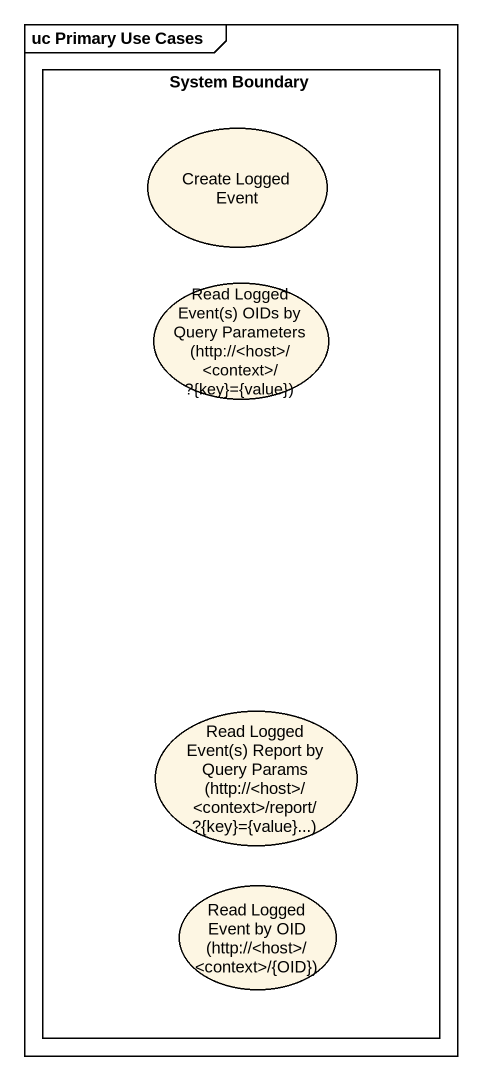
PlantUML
@startuml
mainframe uc Primary Use Cases
rectangle "System Boundary" as System_Boundary {
  usecase "Create Logged Event" as Create_Logged_Event
  usecase "Read Logged Event(s) OIDs by Query Parameters (http://<host>/<context>/?{key}={value})" as Read_Logged_Event_s_OIDs_by
  usecase "Read Logged Event(s) Report by Query Params (http://<host>/<context>/report/?{key}={value}...)" as Read_Logged_Event_s_Report
  usecase "Read Logged Event by OID (http://<host>/<context>/{OID})" as Read_Logged_Event_by_OID
}
@enduml
